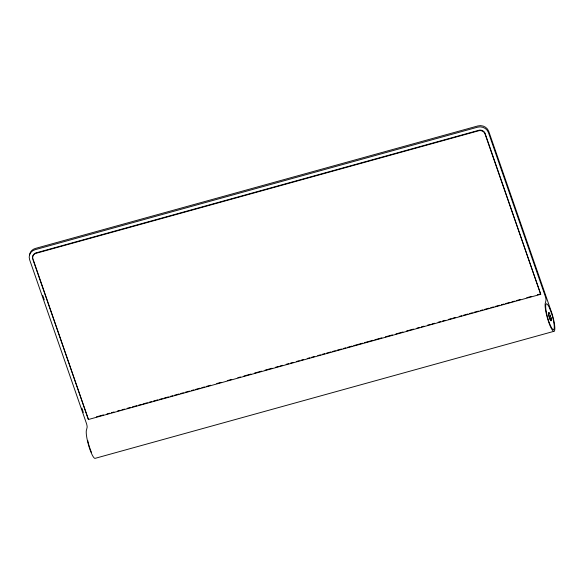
<?xml version="1.0" encoding="UTF-8"?>
<svg xmlns="http://www.w3.org/2000/svg" width="584" height="584" viewBox="0 0 584 584"><rect width="100%" height="100%" fill="white"/><g stroke="black" fill="none" stroke-linecap="round" stroke-linejoin="round"><path stroke-width="0.88" d="M32.93 258.887L32.733 258.164A5.183 4.818 12.9 0 1 35.573 253.003L479.333 130.152A5.183 4.818 12.9 0 1 484.946 132.977L540.726 294.292L88.418 419.509L33.23 259.749M96.426 416.852L103.456 414.91M106.967 413.939L109.602 413.209M111.354 412.72L113.99 411.99M117.508 411.019L120.143 410.289M121.895 409.8L124.531 409.077M127.166 408.347L130.677 407.369M132.437 406.887L136.824 405.668M138.583 405.186L141.218 404.456M142.978 403.967L147.365 402.748M149.124 402.266L151.76 401.536M153.512 401.047L157.906 399.836M159.666 399.346L162.294 398.616M164.053 398.135L168.447 396.916M170.2 396.426L172.835 395.704M174.594 395.215L178.981 393.996M180.741 393.514L183.376 392.784M185.135 392.295L189.523 391.083M191.282 390.594L193.917 389.864M195.669 389.382L200.064 388.163M201.816 387.674L204.451 386.944M206.21 386.462L210.605 385.243M216.752 383.542L221.139 382.33M227.286 380.622L231.68 379.41M237.827 377.709L240.462 376.979M243.973 376.008L251.003 374.059M254.514 373.088L261.544 371.139M265.056 370.168L272.078 368.227M275.597 367.256L278.232 366.526M279.984 366.037L282.619 365.307M286.131 364.336L288.766 363.606M290.525 363.117L293.161 362.387M296.672 361.416L299.307 360.686M301.067 360.204L303.702 359.474M307.213 358.496L309.849 357.773M311.601 357.284L314.236 356.554M317.754 355.583L320.382 354.853M322.142 354.364L324.777 353.634M326.536 353.152L330.924 351.933M332.683 351.451L335.318 350.721M337.07 350.232L341.465 349.013M343.224 348.531L345.852 347.801M347.611 347.312L352.006 346.1M353.758 345.611L362.54 343.18M364.299 342.691L373.081 340.26M374.84 339.779L381.863 337.829M385.374 336.858L392.404 334.917M395.916 333.938L402.945 331.997M406.457 331.026L413.479 329.077M416.998 328.106L419.633 327.376M421.385 326.887L424.021 326.157M427.532 325.186L430.167 324.456M431.926 323.974L434.562 323.244M438.073 322.273L440.708 321.543M442.468 321.054L445.103 320.324M448.614 319.353L451.249 318.623M453.001 318.134L455.637 317.404M459.155 316.433L461.791 315.703M463.543 315.221L467.937 314.002M469.689 313.513L472.325 312.79M474.084 312.301L478.471 311.082M480.231 310.6L482.866 309.87M484.625 309.381L489.012 308.169M490.772 307.68L493.407 306.95M495.159 306.469L499.554 305.249M501.313 304.76L503.941 304.03M505.7 303.549L510.095 302.329M511.847 301.848L514.482 301.118M516.241 300.629L520.629 299.417M526.783 297.709L531.17 296.497M537.316 294.796L539.952 294.066M553.844 331.347L94.98 458.382A15.14 2.818 74.5 0 1 88.688 445.592A15.14 2.818 74.5 0 1 86.593 429.627L87.111 427.393A3.46 0.642 74.5 0 0 86.322 423.05L29.616 259.697A8.65 8.037 12.9 0 1 35.12 249.682L477.595 127.181A8.65 8.037 12.9 0 1 488.479 132.656L545.186 296.015A3.46 0.642 74.5 0 1 545.974 300.358L545.463 302.592A15.14 2.818 74.5 0 0 548.529 321.653A15.14 2.818 74.5 0 0 554.727 330.011A15.14 2.818 74.5 0 0 550.581 309.498L488.764 131.422A8.65 8.037 12.9 0 0 477.88 125.94L35.405 248.441A8.65 8.037 12.9 0 0 29.499 255.317M540.726 294.292L484.837 133.444A5.183 4.818 12.9 0 0 479.223 130.619L35.463 253.471A5.183 4.818 12.9 0 0 32.624 258.639L88.418 419.509M42.741 295.446L44.238 299.753M81.862 408.143L83.351 412.443M91.411 452.235A13.396 2.497 74.5 0 1 90.564 450.169M90.286 449.424A13.396 2.497 74.5 0 1 88.724 444.534M88.498 443.694A13.396 2.497 74.5 0 1 87.702 440.351M550.515 315.192L550.019 316.886L550.515 315.192M551.048 317.769L550.938 317.659A3.891 0.723 74.5 0 1 550.544 320.083A3.891 0.723 74.5 0 1 548.763 314.521A3.891 0.723 74.5 0 1 549.778 314.031L549.763 313.732A4.329 0.803 74.5 0 0 548.631 314.28A4.329 0.803 74.5 0 0 550.61 320.463A4.329 0.803 74.5 0 0 551.048 317.769M549.383 307.644L548.303 305.571A13.396 2.497 74.5 0 0 546.566 313.309A13.396 2.497 74.5 0 0 553.398 329.661A13.396 2.497 74.5 0 0 551.595 313.455L549.383 307.644"/></g></svg>
